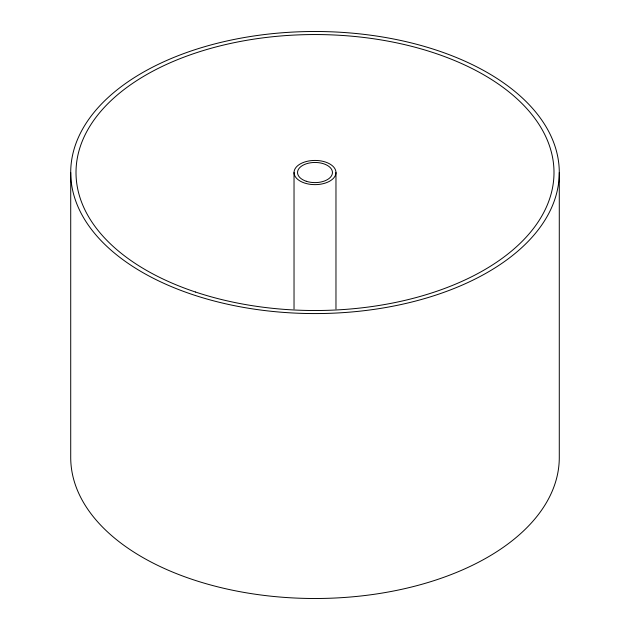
<?xml version="1.0" encoding="UTF-8"?>
<svg xmlns="http://www.w3.org/2000/svg" width="630" height="630" viewBox="0 0 630 630"><rect width="100%" height="100%" fill="white"/><g stroke="black" fill="none" stroke-linecap="round" stroke-linejoin="round"><path stroke-width="0.94" d="M559.283 172.533A244.282 141.033 0 0 1 192.859 294.675A244.282 141.033 0 0 1 192.859 50.392A244.282 141.033 0 0 1 559.283 172.533L559.283 457.467A244.282 141.033 0 0 1 315 598.5A244.282 141.033 0 0 1 70.718 457.467L70.718 172.533M335.971 172.533A20.971 12.104 0 0 1 304.518 183.015A20.971 12.104 0 0 1 304.518 162.052A20.971 12.104 0 0 1 335.971 172.533L335.971 308.92M294.029 172.533L294.029 308.92M306.274 181.259A17.451 10.072 0 0 0 332.451 172.533A17.451 10.072 0 0 0 306.274 163.808A17.451 10.072 0 0 0 306.274 181.259M195.497 292.029A238.998 137.986 0 0 0 553.998 172.533A238.998 137.986 0 0 0 195.497 53.038A238.998 137.986 0 0 0 195.497 292.029"/></g></svg>
